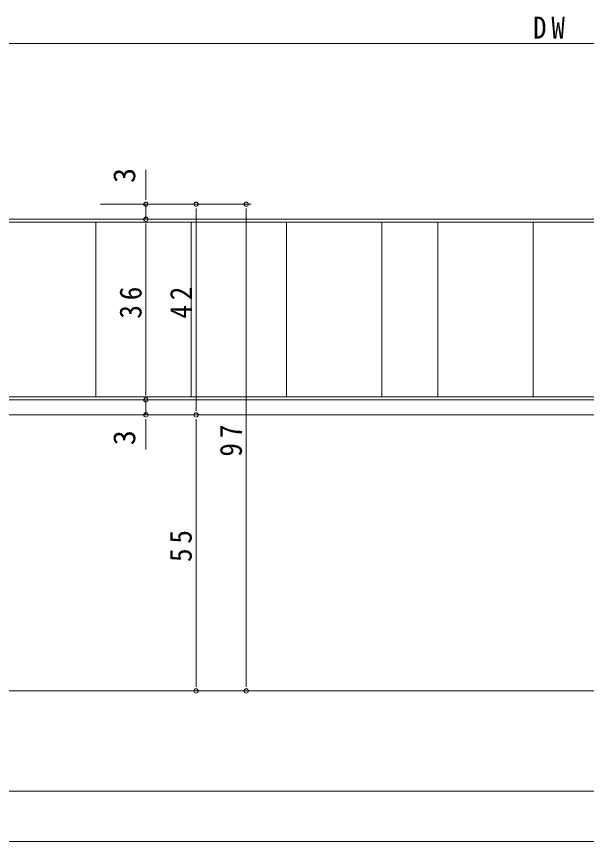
# Model space of a CAD drawing. Units: millimetres, scale not verified. Extents: x -841 to 292, y -594 to 212.
# Drawn here: x -395 to -281.4, y -430.6 to -266.2 of the extents above; entities that cross this region are included whole.
import ezdxf
from ezdxf.enums import TextEntityAlignment as Align

# ---------------------------------------------------------------- set-up
doc = ezdxf.new("R2010")
doc.units = ezdxf.units.MM
doc.header["$LTSCALE"] = 2
for name, color, linetype, lineweight in [('0-3_YKK_12', 2, 'Continuous', 9), ('0-5_YKK_D', 6, 'Continuous', 9), ('0-7_YKK_13', 4, 'Continuous', 9)]:
    doc.layers.add(name, color=color, linetype=linetype, lineweight=lineweight)
doc.styles.add('ＭＳ ゴシック', font='')
doc.styles.get('ＭＳ ゴシック').set_extended_font_data('MS Gothic')

msp = doc.modelspace()

# ---------------------------------------------------------------- linework, layer by layer
at = {"layer": '0-3_YKK_12'}
for p, q in [((-168.497, -345.637), (-412.184, -345.637)), ((-412.184, -400.637), (32.016, -400.637))]:
    msp.add_line(p, q, dxfattribs=at)
at = {"layer": '0-5_YKK_D'}
for p, q in [((-158.197, -271.637), (-419.884, -271.637)), ((-369.184, -301.937), (-369.184, -296.773)), ((-369.184, -302.787), (-369.184, -301.937)), ((-378.205, -303.637), (-348.184, -303.637)), ((-378.205, -303.637), (-368.184, -303.637)), ((-377.204, -303.637), (-358.184, -303.637)), ((-369.184, -306.637), (-369.184, -303.637)), ((-359.184, -304.487), (-359.184, -305.337)), ((-359.184, -305.337), (-359.184, -343.937)), ((-349.184, -304.487), (-349.184, -305.337)), ((-349.184, -305.337), (-349.184, -398.937)), ((-379.143, -306.637), (-368.184, -306.637)), ((-378.143, -306.637), (-368.184, -306.637)), ((-369.184, -307.487), (-369.184, -308.337)), ((-369.184, -307.487), (-369.184, -308.337)), ((-369.184, -308.337), (-369.184, -310.037)), ((-369.184, -308.337), (-369.184, -340.937)), ((-369.184, -340.937), (-369.184, -339.237)), ((-369.184, -341.787), (-369.184, -340.937)), ((-369.184, -341.787), (-369.184, -340.937)), ((-378.543, -342.637), (-368.184, -342.637)), ((-377.542, -342.637), (-368.184, -342.637)), ((-369.184, -342.637), (-369.184, -345.637)), ((-359.184, -344.787), (-359.184, -343.937)), ((-377.436, -345.637), (-358.184, -345.637)), ((-377.436, -345.637), (-368.184, -345.637)), ((-376.436, -345.637), (-358.184, -345.637)), ((-369.184, -346.487), (-369.184, -347.337)), ((-359.184, -346.487), (-359.184, -347.337)), ((-369.184, -347.337), (-369.184, -352.501)), ((-359.184, -347.337), (-359.184, -398.937)), ((-359.184, -399.787), (-359.184, -398.937)), ((-349.184, -399.787), (-349.184, -398.937)), ((-375.597, -400.637), (-358.184, -400.637)), ((-374.597, -400.637), (-348.184, -400.637)), ((-403.584, -420.637), (23.416, -420.637)), ((38.716, -430.637), (-418.884, -430.637))]:
    msp.add_line(p, q, dxfattribs=at)
for centre, start, end in [((-369.184, -303.637), 90, 270), ((-369.184, -303.637), 270, 90), ((-359.184, -303.637), 90, 270), ((-359.184, -303.637), 270, 90), ((-349.184, -303.637), 90, 270), ((-349.184, -303.637), 270, 90), ((-369.184, -306.637), 90, 270), ((-369.184, -306.637), 90, 270), ((-369.184, -306.637), 270, 90), ((-369.184, -306.637), 270, 90), ((-369.184, -342.637), 90, 270), ((-369.184, -342.637), 90, 270), ((-369.184, -342.637), 270, 90), ((-369.184, -342.637), 270, 90), ((-369.184, -345.637), 90, 270), ((-369.184, -345.637), 270, 90), ((-359.184, -345.637), 90, 270), ((-359.184, -345.637), 90, 270), ((-359.184, -345.637), 270, 90), ((-359.184, -345.637), 270, 90), ((-359.184, -400.637), 90, 270), ((-359.184, -400.637), 270, 90), ((-349.184, -400.637), 90, 270), ((-349.184, -400.637), 270, 90)]:
    msp.add_arc(centre, 0.425, start, end, dxfattribs=at)
at = {"layer": '0-7_YKK_13'}
for p, q in [((-137.597, -307.237), (-420.984, -307.237)), ((-420.584, -306.637), (-137.697, -306.637)), ((-379.184, -307.237), (-379.184, -342.037)), ((-360.184, -307.237), (-360.184, -342.037)), ((-341.184, -307.237), (-341.184, -342.037)), ((-322.184, -307.237), (-322.184, -342.037)), ((-310.994, -307.237), (-310.994, -342.037)), ((-291.994, -307.237), (-291.994, -342.037)), ((-157.597, -342.037), (-420.984, -342.037)), ((-420.584, -342.637), (-157.497, -342.637))]:
    msp.add_line(p, q, dxfattribs=at)

# ---------------------------------------------------------------- texts
at = {"layer": '0-5_YKK_D', "color": 7, "style": 'ＭＳ ゴシック'}
for p in [(-369.984, -299.405), (-369.984, -351.669)]:
    msp.add_text('3', height=4.399, rotation=90, dxfattribs=at).set_placement(p, align=Align.BOTTOM_LEFT)
at = {"layer": '0-5_YKK_D', "color": 7, "insert": (-292.036, -270.637), "char_height": 4.399, "attachment_point": 7, "style": 'ＭＳ ゴシック'}
msp.add_mtext('\\T1.36;\\W0.9;DW', dxfattribs=at)
at = {"layer": '0-5_YKK_D', "color": 7, "char_height": 4.399, "attachment_point": 7, "rotation": 90, "style": 'ＭＳ ゴシック'}
for s, insert in [('\\T1.36;\\W0.9;36', (-369.984, -326.437)), ('\\T1.36;\\W0.9;42', (-359.984, -326.437)), ('\\T1.36;\\W0.9;97', (-349.984, -353.937)), ('\\T1.36;\\W0.9;55', (-359.984, -374.937))]:
    msp.add_mtext(s, dxfattribs=dict(at, insert=insert))

doc.saveas('drawing.dxf')
